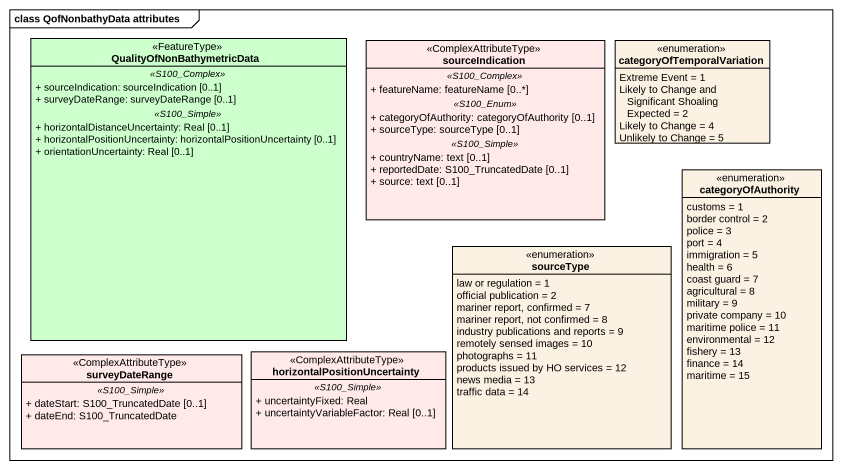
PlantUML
@startuml
mainframe class QofNonbathyData attributes
hide circle
hide empty members
skinparam classAttributeIconSize 0
class QualityOfNonBathymetricData <<FeatureType>> #CCFFCC {
  .. <<S100_Complex>> ..
  + sourceIndication: sourceIndication [0..1]
  + surveyDateRange: surveyDateRange [0..1]
  .. <<S100_Simple>> ..
  + horizontalDistanceUncertainty: Real [0..1]
  + horizontalPositionUncertainty: horizontalPositionUncertainty [0..1]
  + orientationUncertainty: Real [0..1]
}
class sourceIndication <<ComplexAttributeType>> #FFE9E9 {
  .. <<S100_Complex>> ..
  + featureName: featureName [0..*]
  .. <<S100_Enum>> ..
  + categoryOfAuthority: categoryOfAuthority [0..1]
  + sourceType: sourceType [0..1]
  .. <<S100_Simple>> ..
  + countryName: text [0..1]
  + reportedDate: S100_TruncatedDate [0..1]
  + source: text [0..1]
}
enum categoryOfTemporalVariation #FCF2E3 {
  Extreme Event = 1
  Likely to Change and Significant Shoaling Expected = 2
  Likely to Change = 4
  Unlikely to Change = 5
}
enum categoryOfAuthority #FCF2E3 {
  customs = 1
  border control = 2
  police = 3
  port = 4
  immigration = 5
  health = 6
  coast guard = 7
  agricultural = 8
  military = 9
  private company = 10
  maritime police = 11
  environmental = 12
  fishery = 13
  finance = 14
  maritime = 15
}
enum sourceType #FCF2E3 {
  law or regulation = 1
  official publication = 2
  mariner report, confirmed = 7
  mariner report, not confirmed = 8
  industry publications and reports = 9
  remotely sensed images = 10
  photographs = 11
  products issued by HO services = 12
  news media = 13
  traffic data = 14
}
class surveyDateRange <<ComplexAttributeType>> #FFE9E9 {
  .. <<S100_Simple>> ..
  + dateStart: S100_TruncatedDate [0..1]
  + dateEnd: S100_TruncatedDate
}
class "horizontalPositionUncertainty" as horizontalPositionUncertaint <<ComplexAttributeType>> #FFE9E9 {
  .. <<S100_Simple>> ..
  + uncertaintyFixed: Real
  + uncertaintyVariableFactor: Real [0..1]
}
@enduml
